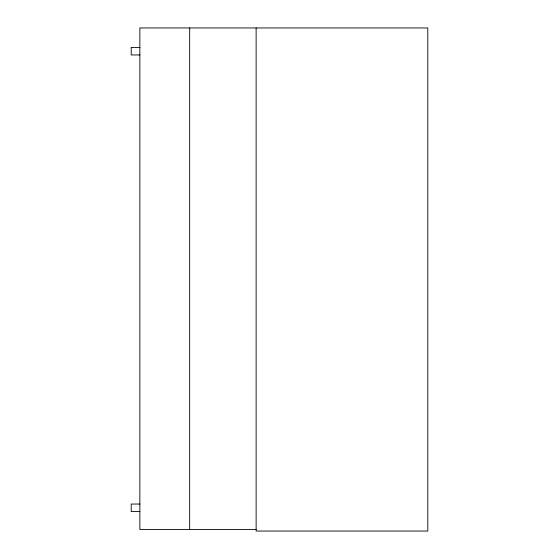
<?xml version="1.0" encoding="UTF-8"?>
<svg xmlns="http://www.w3.org/2000/svg" width="559" height="559" viewBox="0 0 559 559"><rect width="100%" height="100%" fill="white"/><g stroke="black" fill="none" stroke-linecap="round" stroke-linejoin="round"><path stroke-width="0.84" d="M139.939 47.431L131.218 47.431L131.218 54.957L139.939 54.957M139.939 504.043L131.218 504.043L131.218 511.569L139.939 511.569M256.127 529.492L139.848 529.492L139.848 27.95L427.782 27.95L427.782 531.05L256.127 531.05L256.127 27.95M189.683 27.95L189.683 529.492"/></g></svg>
